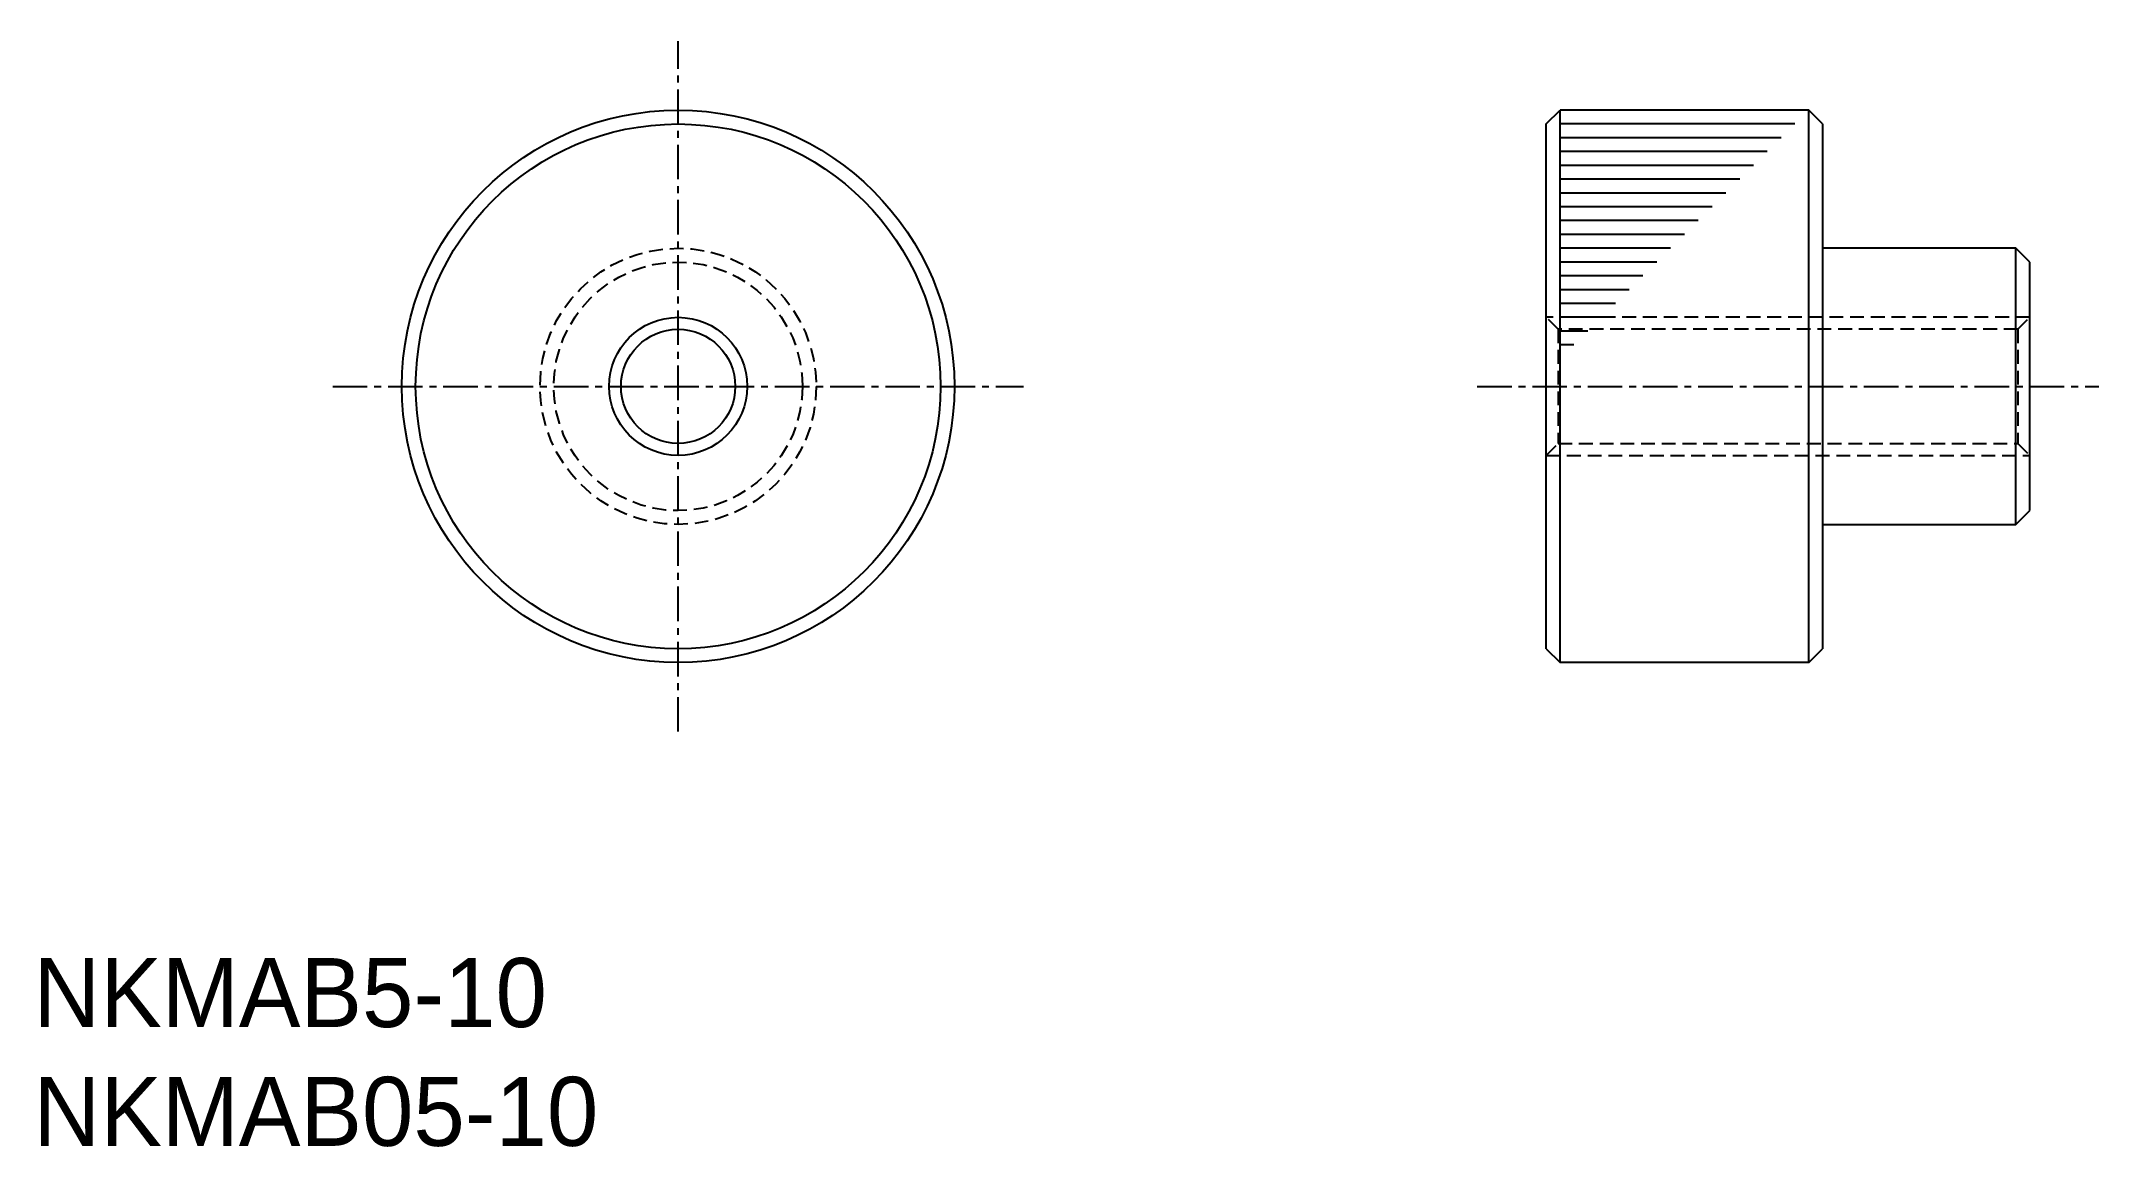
# Model space of a CAD drawing. Extents: x 0.3 to 74.8, y 0 to 40.
import ezdxf

# ---------------------------------------------------------------- set-up
doc = ezdxf.new("R2010")
doc.units = 0
doc.linetypes.add('CENTER', pattern=[2, 1.25, -0.25, 0.25, -0.25])
doc.linetypes.add('DASHED', pattern=[0.75, 0.5, -0.25])
doc.layers.get('0').update_dxf_attribs({"linetype": 'CONTINUOUS'})
doc.layers.add('CENTER', color=1, linetype='CENTER')

msp = doc.modelspace()

# ---------------------------------------------------------------- linework, layer by layer
at = {"color": 7, "linetype": 'CONTINUOUS'}
for p, q in [((54.75, 37), (55.25, 37.5)), ((55.25, 17.5), (55.25, 37.5)), ((64.25, 37.5), (55.25, 37.5)), ((64.25, 17.5), (64.25, 37.5)), ((64.75, 37), (64.25, 37.5)), ((54.75, 18), (54.75, 37)), ((63.75, 37), (55.25, 37)), ((63.25, 36.5), (55.25, 36.5)), ((64.75, 37), (64.75, 18)), ((62.75, 36), (55.25, 36)), ((62.25, 35.5), (55.25, 35.5)), ((61.75, 35), (55.25, 35)), ((61.25, 34.5), (55.25, 34.5)), ((60.75, 34), (55.25, 34)), ((60.25, 33.5), (55.25, 33.5)), ((59.75, 33), (55.25, 33)), ((59.25, 32.5), (55.25, 32.5)), ((71.75, 32.5), (64.75, 32.5)), ((71.75, 22.5), (71.75, 32.5)), ((72.25, 32), (71.75, 32.5)), ((58.75, 32), (55.25, 32)), ((58.25, 31.5), (55.25, 31.5)), ((72.25, 23), (72.25, 32)), ((57.75, 31), (55.25, 31)), ((57.25, 30.5), (55.25, 30.5)), ((56.75, 30), (55.25, 30)), ((56.25, 30), (55.25, 30)), ((56.25, 29.5), (55.25, 29.5)), ((55.75, 29), (55.25, 29)), ((64.75, 22.5), (71.75, 22.5)), ((71.75, 22.5), (72.25, 23)), ((54.75, 18), (55.25, 17.5)), ((64.25, 17.5), (64.75, 18)), ((64.25, 17.5), (55.25, 17.5))]:
    msp.add_line(p, q, dxfattribs=at)
at = {"color": 3, "linetype": 'DASHED'}
for p, q in [((72.25, 30), (54.75, 30)), ((55.183, 29.567), (54.75, 30)), ((71.817, 29.567), (72.25, 30)), ((55.183, 29.567), (55.183, 25.433)), ((71.817, 29.567), (55.183, 29.567)), ((71.817, 29.567), (71.817, 25.433)), ((54.75, 25), (55.183, 25.433)), ((55.183, 25.433), (71.817, 25.433)), ((71.817, 25.433), (72.25, 25)), ((54.75, 25), (72.25, 25))]:
    msp.add_line(p, q, dxfattribs=at)
at = {"color": 7, "linetype": 'CONTINUOUS'}
for radius in [10, 9.5, 2.067]:
    msp.add_circle((23.329, 27.5), radius, dxfattribs=at)
at = {"color": 3, "linetype": 'DASHED'}
for radius in [5, 4.5]:
    msp.add_circle((23.329, 27.5), radius, dxfattribs=at)
at = {"color": 3, "linetype": 'CONTINUOUS'}
msp.add_circle((23.329, 27.5), 2.5, dxfattribs=at)
at = {"layer": 'CENTER', "color": 1, "linetype": 'CENTER'}
for p, q in [((23.329, 15), (23.329, 40)), ((10.829, 27.5), (35.829, 27.5)), ((52.25, 27.5), (74.75, 27.5))]:
    msp.add_line(p, q, dxfattribs=at)

# ---------------------------------------------------------------- texts
at = {"color": 7, "linetype": 'CONTINUOUS'}
for s, p in [('NKMAB5-10', (0, 4.302)), ('NKMAB05-10', (0, 0))]:
    msp.add_text(s, height=2.5, dxfattribs=at).set_placement(p)

doc.saveas('drawing.dxf')
